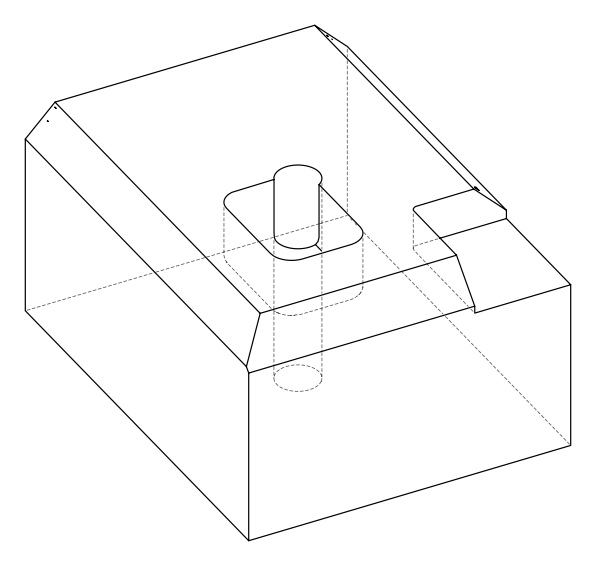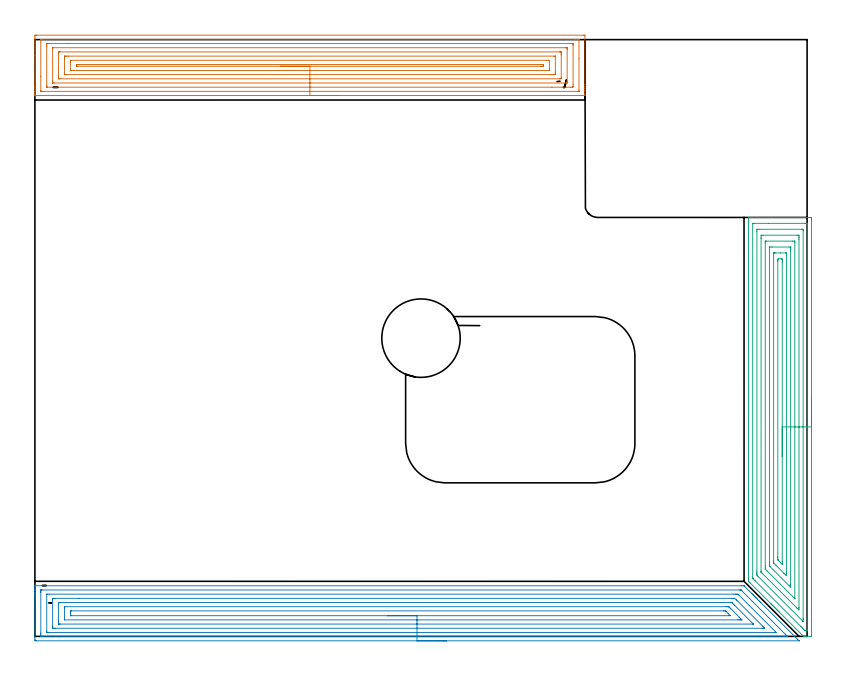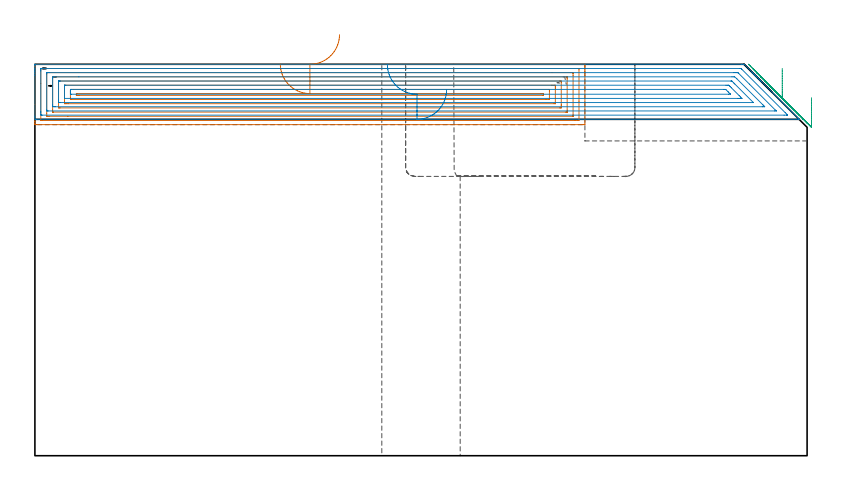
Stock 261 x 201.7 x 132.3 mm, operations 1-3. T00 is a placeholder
(PLAN: 10 operations, 7 tool changes, 67.3 min)
(1 AREA_MILL | FG_CHAMFER_SURFACE | UGT0205_001 | 12.13 min | 40333 mm3)
(2 AREA_MILL_1 | FG_CHAMFER_SURFACE_1 | UGT0205_001 | 14.26 min | 45016 mm3)
(3 AREA_MILL_2 | FG_CHAMFER_SURFACE_2 | UGT0205_001 | 8.87 min | 31463 mm3)
(4 MILL_CORNER_NOTCH_RECTANGULAR | CORNER_NOTCH_RECTANGULAR | NXT0201_009 | Follow Part, ap 2, ae 75% | 26.03 min | 113324 mm3)
(5 MILL_RECTANGULAR_POCKET | POCKET_RECTANGULAR_STRAIGHT | NXT0201_007 | Follow Part, ap 6.25, ae 75% | 4.22 min | 158978 mm3)
(6 SPOT_DRILL | STEP1HOLE | NXT0321_9005460120000 | 0.05 min | 22 mm3)
(7 DRILL_BLIND_HOLE_INTO_CENTER | STEP1HOLE | NXT0301_041 | 0.05 min | 0 mm3)
(8 GUN_DRILL_THROUGH_HOLE | STEP1HOLE | UGT0307_002 | 0.6 min | 2650 mm3)
(9 SPADE_DRILL_TO_ENLARGE_THROUGH_HOLE | STEP1HOLE | UGT0306_007 | 0.56 min | 19977 mm3)
(10 DRILL_TO_ENLARGE_THROUGH_HOLE | STEP1HOLE | UGT0301_388 | 0.58 min | 38953 mm3)
(TOOL UGT0205_001 | Chamfer Mill 20 x 3 x 45 deg. | D20 FL50 Z2)
(TOOL NXT0201_009 | ENDMILL 8mm [2P460-0800-NA 1630] | D8 FL26 Z6)
(TOOL NXT0201_007 | ENDMILL 25mm [R216.25-25050GCK54P 1620] | D25 R3 FL54 Z5)
(TOOL NXT0321_9005460120000 | NC Spot Drill, 142deg, 12mm, Carbide, Uncoated | D12 PA142 FL30 Z2)
(TOOL NXT0301_041 | Carbide Drill 7mm [860.1-0700-035A1-MM 2214] | D7 PA140 FL53 Z2)
(TOOL UGT0307_002 | Gun Drill 6 mm | D6 PA130 FL24 Z1)
(TOOL UGT0306_007 | Spade Drill 16.5mm | D16.5 PA132 FL10 Z2)
(TOOL UGT0301_388 | Twist Drill 26.5 mm | D26.5 PA118 FL165 Z2)
(OP 1 AREA_MILL)
G17 G21 G94 G90
T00 M6
G54
G17 G0 G90 X102.95 Y182.8 S1061 M3
G43 Z142.3 H0
G94 G1 X102.912 Z141.428 F250.
X102.798 Z140.563
X102.609 Z139.712
X102.347 Z138.88
X102.013 Z138.074
X101.61 Z137.3
X101.141 Z136.564
X100.61 Z135.872
X100.021 Z135.229
X99.378 Z134.639
X98.686 Z134.108
X97.95 Z133.64
X97.176 Z133.237
X96.37 Z132.903
X95.538 Z132.641
X94.686 Z132.452
X93.822 Z132.338
X92.95 Z132.3
X0.156
X0.007 Y182.802 Z132.288
X0. Y182.814 Z132.277
Y183.137 Z131.962
Y183.545 Z131.554
Y184.164 Z130.93
Y185.358 Z129.739
Y185.932 Z129.162
Y196.391 Z118.706
Y202.123 Z112.974
X0.004 Y202.719 Z112.378
X0.009 Y203.192 Z111.906
X0.122 Y203.195 Z111.903
X0.603 Y203.2 Z111.9
X185.297
X185.708 Y203.196 Z111.902
X185.89 Y203.192 Z111.906
X185.9 Y203.006 Z112.091
Y186.528 Z128.567
Y185.932 Z129.162
Y185.358 Z129.739
Y185.048 Z130.048
Y184.474 Z130.622
Y184.164 Z130.93
Y183.545 Z131.554
Y183.137 Z131.962
Y182.814 Z132.277
X185.892 Y182.802 Z132.288
X185.743 Y182.8 Z132.3
X92.95
Y184.214 Z130.886
X3.279
X2.387 Y184.215 Z130.885
X2.335 Y184.216 Z130.884
X2.01 Y184.228 Z130.872
X2.006 Y184.327 Z130.773
X2.001 Y184.546 Z130.554
X2. Y189.311 Z125.789
X2.001 Y201.335 Z113.765
X2.006 Y201.718 Z113.382
X2.01 Y201.768 Z113.332
X2.014 Y201.78 Z113.32
X2.02 Y201.782 Z113.318
X2.071 Y201.784 Z113.316
X2.177 Y201.785 Z113.315
X2.387 Y201.786 Z113.314
X182.621
X183.513 Y201.785 Z113.315
X183.565 Y201.784 Z113.316
X183.89 Y201.772 Z113.328
X183.894 Y201.673 Z113.427
X183.899 Y201.454 Z113.646
X183.9 Y195.267 Z119.833
X183.899 Y184.665 Z130.435
X183.894 Y184.282 Z130.818
X183.89 Y184.232 Z130.868
X183.886 Y184.22 Z130.88
X183.88 Y184.218 Z130.882
X183.829 Y184.216 Z130.884
X183.723 Y184.215 Z130.885
X183.513 Y184.214 Z130.886
X92.95
Y185.628 Z129.472
X4.069 Y185.629 Z129.471
X4.032 Y185.63 Z129.47
X4.013 Y185.632 Z129.468
X4.01 Y185.634 Z129.466
X4.006 Y185.649 Z129.451
X4.002 Y185.762 Z129.338
X4. Y185.932 Z129.168
Y186.101 Z128.999
Y199.355 Z115.745
X4.005 Y200.068 Z115.032
X4.009 Y200.23 Z114.87
X4.028 Y200.365 Z114.735
X4.172 Y200.366 Z114.734
X4.759 Y200.371 Z114.729
X11.152 Y200.372 Z114.728
X181.83 Y200.371 Z114.729
X181.867 Y200.37 Z114.73
X181.887 Y200.368 Z114.732
X181.89 Y200.366 Z114.734
X181.894 Y200.351 Z114.749
X181.898 Y200.238 Z114.862
X181.9 Y200.068 Z115.032
Y199.899 Z115.201
Y186.645 Z128.455
X181.895 Y185.932 Z129.168
X181.891 Y185.77 Z129.33
X181.872 Y185.635 Z129.465
X181.728 Y185.634 Z129.466
X181.141 Y185.629 Z129.471
X174.794 Y185.628 Z129.472
X92.95
Y187.043 Z128.057
X6.618
X6.107 Y187.044 Z128.056
X6.054 Y187.046 Z128.054
X6.019 Y187.049 Z128.051
X6.01 Y187.055 Z128.045
X6.007 Y187.075 Z128.025
X6.002 Y187.268 Z127.832
X6. Y187.655 Z127.445
Y198.301 Z116.799
X6.003 Y198.721 Z116.379
X6.008 Y198.931 Z116.169
X6.01 Y198.951 Z116.149
X6.034 Y198.953 Z116.147
X6.091 Y198.956 Z116.144
X6.186 Y198.957 Z116.143
X179.281
X179.793 Y198.956 Z116.144
X179.846 Y198.954 Z116.146
X179.881 Y198.951 Z116.149
X179.89 Y198.946 Z116.154
X179.893 Y198.925 Z116.175
X179.898 Y198.732 Z116.368
X179.9 Y198.345 Z116.755
Y187.699 Z127.401
X179.897 Y187.279 Z127.821
X179.892 Y187.069 Z128.031
X179.89 Y187.049 Z128.051
X179.866 Y187.047 Z128.053
X179.809 Y187.044 Z128.056
X179.714 Y187.043 Z128.057
X92.95
Y188.457 Z126.643
X8.506
X8.253 Y188.46 Z126.64
X8.085 Y188.464 Z126.636
X8.009 Y188.472 Z126.628
X8.007 Y188.493 Z126.607
X8.004 Y188.582 Z126.518
X8. Y189.209 Z125.891
Y189.466 Z125.634
Y197.161 Z117.939
X8.003 Y197.418 Z117.682
X8.006 Y197.496 Z117.604
X8.009 Y197.529 Z117.571
X8.127 Y197.536 Z117.564
X8.38 Y197.541 Z117.559
X8.506 Y197.543 Z117.557
X177.394
X177.647 Y197.54 Z117.56
X177.815 Y197.536 Z117.564
X177.891 Y197.528 Z117.572
X177.893 Y197.507 Z117.593
X177.896 Y197.418 Z117.682
X177.9 Y196.791 Z118.309
Y196.534 Z118.566
Y188.839 Z126.261
X177.897 Y188.582 Z126.518
X177.894 Y188.504 Z126.596
X177.891 Y188.471 Z126.629
X177.773 Y188.464 Z126.636
X177.52 Y188.459 Z126.641
X177.394 Y188.457 Z126.643
X92.95
Y189.871 Z125.229
X10.417 Y189.872 Z125.228
X10.006 Y189.873 Z125.227
X10.004 Y189.874 Z125.226
X10.001 Y189.878 Z125.222
X10. Y195.18 Z119.92
X10.002 Y195.651 Z119.449
X10.005 Y196.059 Z119.041
X10.009 Y196.117 Z118.983
X10.056 Y196.122 Z118.978
X10.176 Y196.125 Z118.975
X10.417 Y196.128 Z118.972
X10.827 Y196.129 Z118.971
X11.309
X175.483 Y196.128 Z118.972
X175.894 Y196.127 Z118.973
X175.896 Y196.126 Z118.974
X175.899 Y196.122 Z118.978
X175.9 Y190.82 Z124.28
X175.898 Y190.349 Z124.751
X175.895 Y189.941 Z125.159
X175.89 Y189.883 Z125.217
X175.844 Y189.878 Z125.222
X175.724 Y189.875 Z125.225
X175.483 Y189.872 Z125.228
X175.073 Y189.871 Z125.229
X174.59
X92.95
Y191.285 Z123.815
X13.094
X12.202 Y191.286 Z123.814
X12.147 Y191.287 Z123.813
X12.026 Y191.292 Z123.808
X12.009 Y191.331 Z123.769
X12.005 Y191.347 Z123.753
X12.001 Y191.432 Z123.668
X12. Y194.083 Z121.017
X12.003 Y194.283 Z120.817
X12.01 Y194.682 Z120.418
X12.014 Y194.71 Z120.39
X12.02 Y194.711 Z120.389
X12.044 Y194.713 Z120.387
X12.097 Y194.714 Z120.386
X12.202 Y194.715 Z120.385
X172.806
X173.698 Y194.714 Z120.386
X173.753 Y194.713 Z120.387
X173.874 Y194.708 Z120.392
X173.891 Y194.669 Z120.431
X173.895 Y194.653 Z120.447
X173.899 Y194.568 Z120.532
X173.9 Y191.917 Z123.183
X173.897 Y191.717 Z123.383
X173.89 Y191.318 Z123.782
X173.886 Y191.29 Z123.81
X173.88 Y191.289 Z123.811
X173.855 Y191.287 Z123.813
X173.803 Y191.286 Z123.814
X173.698 Y191.285 Z123.815
X92.95
Y192.699 Z122.401
X14.29 Y192.7 Z122.4
X14.114
X14.065 Y192.702 Z122.398
X14.023 Y192.706 Z122.394
X14.01 Y192.785 Z122.315
X14. Y192.986 Z122.114
Y193. Z122.1
X14.002 Y193.217 Z121.883
X14.005 Y193.271 Z121.829
X14.009 Y193.292 Z121.808
X14.07 Y193.295 Z121.805
X14.272 Y193.299 Z121.801
X14.575 Y193.3 Z121.8
X14.878 Y193.301 Z121.799
X171.61 Y193.3 Z121.8
X171.786
X171.835 Y193.298 Z121.802
X171.877 Y193.294 Z121.806
X171.89 Y193.215 Z121.885
X171.9 Y193.014 Z122.086
Y193. Z122.1
X171.898 Y192.783 Z122.317
X171.895 Y192.729 Z122.371
X171.891 Y192.708 Z122.392
X171.83 Y192.705 Z122.395
X171.628 Y192.701 Z122.399
X171.325 Y192.7 Z122.4
X171.021 Y192.699 Z122.401
X92.95
X92.078 Z122.439
X91.213 Z122.552
X90.362 Z122.741
X89.53 Z123.004
X88.724 Z123.337
X87.95 Z123.74
X87.214 Z124.209
X86.522 Z124.74
X85.879 Z125.329
X85.29 Z125.973
X84.758 Z126.665
X84.29 Z127.401
X83.887 Z128.174
X83.553 Z128.98
X83.291 Z129.812
X83.102 Z130.664
X82.988 Z131.529
X82.95 Z132.401
G0 Z142.3
M5
M2
(OP 2 AREA_MILL_1)
G17 G21 G94 G90
T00 M6
G54
G17 G0 G90 X139.15 Y-1.5 S1061 M3
G43 Z142.3 H0
Z123.7
G94 G1 X139.112 Z122.828 F250.
X138.998 Z121.964
X138.809 Z121.112
X138.547 Z120.28
X138.213 Z119.474
X137.81 Z118.7
X137.341 Z117.964
X136.81 Z117.272
X136.221 Z116.629
X135.578 Z116.04
X134.886 Z115.508
X134.15 Z115.04
X133.376 Z114.637
X132.57 Z114.303
X131.738 Z114.041
X130.886 Z113.852
X130.022 Z113.738
X129.15 Z113.7
X0.608
X0.137 Y-1.494 Z113.703
X0.009 Y-1.492 Z113.706
X0.005 Y-1.029 Z114.169
X0. Y-0.427 Z114.77
Y13.379 Z128.574
Y13.98 Z129.174
Y14.543 Z129.74
Y14.863 Z130.059
Y15.426 Z130.622
Y15.746 Z130.941
Y16.759 Z131.958
X0.008 Y17.09 Z132.281
X0.009 Y17.097 Z132.288
X0.162 Y17.1 Z132.3
X238.946
X239.69 Y17.101 Z132.296
X239.702 Y17.095 Z132.291
X239.731 Y17.07 Z132.267
X242.38 Y14.422 Z129.617
X242.517 Y14.284 Z129.482
X242.682 Y14.119 Z129.317
X242.822 Y13.98 Z129.176
X242.963 Y13.838 Z129.036
X243.119 Y13.682 Z128.88
X243.263 Y13.539 Z128.734
X243.409 Y13.392 Z128.59
X243.555 Y13.246 Z128.443
X243.705 Y13.097 Z128.293
X243.856 Y12.945 Z128.143
X243.992 Y12.809 Z128.007
X244.147 Y12.656 Z127.851
X244.628 Y12.172 Z127.372
X244.897 Y11.904 Z127.102
X245.029 Y11.773 Z126.969
X245.401 Y11.399 Z126.599
X257.83 Y-1.029 Z114.168
X258.222 Y-1.422 Z113.778
X258.27 Y-1.47 Z113.73
X258.287 Y-1.489 Z113.711
Y-1.496 Z113.703
Y-1.5 Z113.7
X129.15
Y-0.086 Z115.114
X2.394 Y-0.085 Z115.115
X2.332
X2.015 Y-0.079 Z115.121
X2.01 Y0.023 Z115.223
X2.002 Y0.241 Z115.441
X2.001 Y0.737 Z115.937
X2. Y1.126 Z116.326
X2.001 Y14.863 Z130.063
X2.002 Y15.25 Z130.45
X2.01 Y15.641 Z130.841
X2.013 Y15.68 Z130.88
X2.031 Y15.681 Z130.881
X2.082 Y15.684 Z130.884
X2.186 Y15.685 Z130.885
X2.394 Y15.686 Z130.886
X238.114
X238.53 Y15.683 Z130.883
X238.633 Y15.681 Z130.881
X238.655 Y15.679 Z130.879
X238.689 Y15.65 Z130.85
X238.759 Y15.586 Z130.786
X238.946 Y15.404 Z130.604
X253.613 Y0.737 Z115.937
X254.121 Y0.228 Z115.428
X254.324 Y0.018 Z115.218
X254.41 Y-0.072 Z115.128
X254.121 Y-0.083 Z115.117
X254.059 Y-0.084 Z115.116
X253.228 Y-0.086 Z115.114
X129.15
Y1.328 Z116.528
X4.473 Y1.329 Z116.529
X4.179 Y1.33 Z116.53
X4.081 Y1.332 Z116.532
X4.012 Y1.335 Z116.535
X4.007 Y1.443 Z116.643
X4.003 Y1.62 Z116.82
X4. Y1.796 Z116.996
X4.001 Y14.156 Z129.356
X4.005 Y14.216 Z129.416
X4.01 Y14.258 Z129.458
X4.034 Y14.265 Z129.465
X4.179 Y14.267 Z129.467
X4.778 Y14.271 Z129.471
X236.268
X236.867
X237.161 Y14.268 Z129.468
X237.455 Y14.264 Z129.464
X237.633 Y14.256 Z129.456
X237.727 Y14.166 Z129.366
X237.919 Y13.98 Z129.18
X241.517 Y10.384 Z125.584
X250.279 Y1.62 Z116.82
X250.55 Y1.345 Z116.545
X250.552 Y1.334 Z116.534
X250.55 Y1.333 Z116.533
X249.952 Y1.329 Z116.529
X129.15 Y1.328 Z116.528
Y2.743 Z117.943
X6.857
X6.613 Y2.744 Z117.944
X6.116 Y2.75 Z117.95
X6.01 Y2.763 Z117.963
X6.005 Y2.955 Z118.155
X6. Y3.35 Z118.55
Y12.214 Z127.414
X6.005 Y12.638 Z127.838
X6.01 Y12.843 Z128.043
X6.214 Y12.85 Z128.05
X6.857 Y12.856 Z128.056
X14.863 Y12.857 Z128.057
X235.618
X236.268 Y12.853 Z128.053
X236.518 Y12.85 Z128.05
X237.161 Y12.288 Z127.488
X237.199 Y12.252 Z127.452
X237.237 Y12.214 Z127.414
X246.087 Y3.364 Z118.564
X246.494 Y2.951 Z118.151
X246.682 Y2.757 Z117.957
X246.59 Y2.75 Z117.95
X246.087 Y2.744 Z117.944
X245.844 Y2.743 Z117.943
X129.15
Y4.157 Z119.357
X8.529
X8.303 Y4.158 Z119.358
X8.153 Y4.16 Z119.36
X8.034 Y4.164 Z119.364
X8.009 Y4.17 Z119.37
X8.007 Y4.179 Z119.379
X8.004 Y4.269 Z119.469
X8. Y4.903 Z120.103
Y5.151 Z120.351
X8.001 Y11.331 Z126.531
X8.003 Y11.411 Z126.611
X8.006 Y11.429 Z126.629
X8.008 Y11.434 Z126.634
X8.041 Y11.436 Z126.636
X8.191 Y11.44 Z126.64
X8.416 Y11.443 Z126.643
X8.529
X235.263 Y11.442 Z126.642
X235.375 Y11.441 Z126.641
X235.488 Y11.438 Z126.638
X235.555 Y11.434 Z126.634
X235.592 Y11.401 Z126.601
X235.666 Y11.331 Z126.531
X236.268 Y10.734 Z125.934
X236.553 Y10.449 Z125.649
X242.733 Y4.269 Z119.469
X242.802 Y4.196 Z119.396
X242.824 Y4.17 Z119.37
X242.827 Y4.164 Z119.364
X242.816 Y4.162 Z119.362
X242.742 Y4.159 Z119.359
X242.629 Y4.157 Z119.357
X242.517
X129.15
Y5.571 Z120.771
X10.002 Y5.572 Z120.772
X10.001 Y5.574 Z120.774
X10. Y9.566 Z124.766
X10.002 Y9.986 Z125.186
X10.007 Y10.015 Z125.215
X10.012 Y10.022 Z125.222
X10.019 Y10.025 Z125.225
X10.076 Y10.027 Z125.227
X10.193 Y10.028 Z125.228
X10.427 Y10.029 Z125.229
X233.59
X234.016 Y10.028 Z125.228
X234.483 Y10.023 Z125.223
X234.509 Y10.022 Z125.222
X234.539 Y10.001 Z125.201
X234.605 Y9.94 Z125.14
X234.735 Y9.816 Z125.016
X234.986 Y9.566 Z124.766
X235.375 Y9.177 Z124.377
X238.053 Y6.499 Z121.699
X238.517 Y6.034 Z121.234
X238.946 Y5.601 Z120.801
X238.962 Y5.579 Z120.779
X238.946 Y5.577 Z120.777
X238.52 Y5.573 Z120.773
X238.053 Y5.571 Z120.771
X237.629
X129.15
Y6.985 Z122.185
X12.213 Y6.986 Z122.186
X12.143
X12.031 Y6.991 Z122.191
X12.011 Y6.992 Z122.192
X12.006 Y7.006 Z122.206
X12.002 Y7.024 Z122.224
X12.001 Y7.043 Z122.243
X12. Y7.127 Z122.327
Y7.8 Z123.
X12.001 Y8.009 Z123.209
X12.006 Y8.221 Z123.421
X12.017 Y8.608 Z123.808
X12.213 Y8.613 Z123.813
X12.283 Y8.614 Z123.814
X232.766 Y8.615 Z123.815
X233.178 Y8.613 Z123.813
X233.384 Y8.61 Z123.81
X233.482 Y8.608 Z123.808
X233.59 Y8.507 Z123.707
X234.302 Y7.8 Z123.
X234.483 Y7.619 Z122.819
X235.035 Y7.058 Z122.258
X235.093 Y6.999 Z122.199
X235.033 Y6.992 Z122.192
X234.414 Y6.985 Z122.185
X129.15
X128.278 Z122.223
X127.413 Z122.337
X126.562 Z122.526
X125.73 Z122.788
X124.924 Z123.122
X124.15 Z123.525
X123.414 Z123.994
X122.722 Z124.525
X122.079 Z125.114
X121.49 Z125.757
X120.958 Z126.45
X120.49 Z127.185
X120.087 Z127.959
X119.753 Z128.765
X119.491 Z129.597
X119.302 Z130.449
X119.188 Z131.314
X119.15 Z132.185
G0 Z142.3
M5
M2
(OP 3 AREA_MILL_2)
G17 G21 G94 G90
T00 M6
G54
G17 G0 G90 X262.5 Y80.8 S1061 M3
G43 Z142.3 H0
Z121.
G94 G1 Y80.762 Z120.128 F250.
Y80.648 Z119.264
Y80.459 Z118.412
Y80.197 Z117.58
Y79.863 Z116.774
Y79.46 Z116.
Y78.992 Z115.264
Y78.46 Z114.572
Y77.871 Z113.929
Y77.228 Z113.34
Y76.536 Z112.809
Y75.8 Z112.34
Y75.026 Z111.937
Y74.22 Z111.603
Y73.388 Z111.341
Y72.537 Z111.152
Y71.672 Z111.038
Y70.8 Z111.
Y0.626
X262.498 Y0.424 Z111.002
X262.491 Y0.003 Z111.005
X262.368 Y0. Z111.129
X261.131 Z112.364
X260.422 Z113.078
X260.159 Z113.34
X259.805 Y0.003 Z113.695
X259.8 Y0.005 Z113.7
X259.621 Y0.179 Z113.879
X259.589 Y0.21 Z113.91
X251.574 Y8.225 Z121.924
X251.408 Y8.389 Z122.087
X251.245 Y8.554 Z122.252
X251.127 Y8.672 Z122.37
X250.966 Y8.831 Z122.529
X250.808 Y8.99 Z122.689
X250.68 Y9.119 Z122.817
X250.524 Y9.274 Z122.971
X250.371 Y9.427 Z123.126
X250.233 Y9.566 Z123.264
X250.082 Y9.716 Z123.413
X249.934 Y9.864 Z123.563
X249.786 Y10.013 Z123.711
X249.64 Y10.158 Z123.855
X249.497 Y10.302 Z124.
X249.339 Y10.459 Z124.158
X249.198 Y10.6 Z124.297
X249.06 Y10.739 Z124.437
X248.893 Y10.906 Z124.605
X248.756 Y11.042 Z124.74
X248.623 Y11.176 Z124.874
X241.685 Y18.114 Z131.814
X241.296 Y18.505 Z132.201
X241.206 Y18.599 Z132.292
X241.2 Y19.399 Z132.3
Y141.421
X241.203 Y141.592 Z132.288
X241.217 Y141.6 Z132.273
X241.589 Z131.91
X241.86 Z131.639
X242.569 Z130.926
X243.808 Z129.689
X244.337 Z129.158
X244.956 Z128.539
X261.396 Z112.102
X262.015 Y141.596 Z111.483
X262.492 Y141.591 Z111.006
X262.495 Y141.46 Z111.003
X262.499 Y140.974 Z111.001
X262.5 Y140.483 Z111.
Y70.8
X261.086 Z112.414
X261.085 Y2.096 Z112.415
X261.084 Y2.043 Z112.416
X261.082 Y2.018 Z112.418
X261.08 Y2.012 Z112.42
X261.065 Y2.01 Z112.435
X260.651 Y2.005 Z112.849
X260.247 Y2.013 Z113.253
X259.838 Y2.414 Z113.662
X259.363 Y2.887 Z114.137
X258.942 Y3.308 Z114.558
X243.453 Y18.797 Z130.047
X242.853 Y19.399 Z130.647
X242.651 Y19.61 Z130.849
X242.621 Y19.643 Z130.879
X242.619 Y19.665 Z130.881
X242.616 Y19.717 Z130.884
X242.615 Y19.823 Z130.885
Y139.504
X242.616 Y139.557 Z130.884
X242.618 Y139.582 Z130.882
X242.62 Y139.588 Z130.88
X242.635 Y139.59 Z130.865
X243.045 Y139.599 Z130.455
X247.905 Y139.6 Z125.595
X260.247 Y139.599 Z113.253
X260.724 Y139.597 Z112.776
X260.966 Y139.59 Z112.534
X261.079 Y139.581 Z112.421
X261.085 Y139.232 Z112.415
Y139.186
X261.086 Y70.8 Z112.414
X259.672 Z113.828
X259.671 Y5.99 Z113.829
Y5.679
X259.666 Y5.096 Z113.834
X259.665 Y5.054 Z113.835
X259.659 Y5.052 Z113.841
X259.607 Y5.096 Z113.893
X259.363 Y5.337 Z114.137
X244.337 Y20.363 Z129.163
X244.135 Y20.572 Z129.365
X244.037 Y20.674 Z129.463
X244.034 Y20.875 Z129.466
X244.03 Y21.187 Z129.47
X244.029 Y21.498 Z129.471
X244.028 Y22.081 Z129.472
X244.029 Y136.816 Z129.471
X244.031 Y137.398 Z129.469
X244.034 Y137.553 Z129.466
X244.035 Y137.584 Z129.465
X244.072 Y137.59 Z129.428
X244.14 Y137.597 Z129.36
X244.337 Y137.599 Z129.163
X245.021 Y137.6 Z128.479
X259.164 Y137.599 Z114.336
X259.363 Y137.596 Z114.137
X259.562 Y137.59 Z113.938
X259.665 Y137.576 Z113.835
X259.668 Y137.502 Z113.832
X259.669 Y137.398 Z113.831
X259.671 Y137.086 Z113.829
X259.672 Y70.8 Z113.828
X258.257 Z115.243
Y9.79
X258.256 Y9.566 Z115.244
X258.25 Y8.903 Z115.25
X257.595 Y9.553 Z115.905
X245.962 Y21.187 Z127.538
X245.816 Y21.334 Z127.684
X245.517 Y21.643 Z127.983
X245.449 Y21.716 Z128.051
X245.447 Y21.732 Z128.053
X245.444 Y21.773 Z128.056
X245.443 Y21.856 Z128.057
Y22.081
Y134.492
X245.444 Y134.716 Z128.056
X245.449 Y135.379 Z128.051
X245.456 Y135.59 Z128.044
X245.668 Y135.594 Z127.832
X246.105 Y135.6 Z127.395
X257.605 Z115.895
X258.034 Y135.594 Z115.466
X258.242 Y135.59 Z115.258
X258.25 Y135.472 Z115.25
X258.256 Y134.942 Z115.244
X258.257 Y134.716 Z115.243
Y134.047
Y70.8
X256.843 Z116.657
Y13.008
X256.841 Y12.875 Z116.659
X256.837 Y12.787 Z116.663
X256.836 Y12.774 Z116.664
X256.827 Y12.779 Z116.673
X256.796 Y12.806 Z116.704
X256.711 Y12.888 Z116.789
X247.518 Y22.081 Z125.982
X246.989 Y22.616 Z126.511
X246.903 Y22.708 Z126.597
X246.864 Y22.757 Z126.636
X246.861 Y22.842 Z126.639
X246.858 Y22.975 Z126.642
X246.857 Y23.107 Z126.643
Y23.868
Y133.061
X246.859 Y133.195 Z126.641
X246.864 Y133.461 Z126.636
X246.871 Y133.591 Z126.629
X246.906 Y133.594 Z126.594
X246.989 Y133.597 Z126.511
X247.209 Y133.6 Z126.291
X256.047 Z117.453
X256.711 Y133.596 Z116.789
X256.806 Y133.593 Z116.694
X256.828 Y133.591 Z116.672
X256.836 Y133.505 Z116.664
X256.839 Y133.328 Z116.661
X256.842 Y133.062 Z116.658
X256.843 Y70.8 Z116.657
X255.429 Z118.071
Y17.611
X255.427 Y17.122 Z118.073
X255.423 Y16.717 Z118.077
X255.422 Y16.638 Z118.078
X255.336 Y16.717 Z118.164
X254.944 Y17.105 Z118.556
X248.47 Y23.579 Z125.03
X248.326 Y23.725 Z125.174
X248.291 Y23.764 Z125.209
X248.278 Y23.783 Z125.222
X248.276 Y23.799 Z125.224
X248.273 Y23.868 Z125.227
X248.271 Y24.359 Z125.229
Y24.762
X248.272 Y131.386 Z125.228
X248.273 Y131.509 Z125.227
X248.276 Y131.569 Z125.224
X248.279 Y131.59 Z125.221
X248.307 Y131.595 Z125.193
X248.756 Y131.599 Z124.744
X249.186 Y131.6 Z124.314
X254.944 Y131.599 Z118.556
X255.377 Y131.596 Z118.123
X255.42 Y131.59 Z118.08
X255.423 Y131.55 Z118.077
X255.427 Y131.141 Z118.073
X255.429 Y130.65 Z118.071
Y130.247
Y70.8
X254.015 Z119.485
Y21.187
X254.013 Y20.79 Z119.487
X254.01 Y20.592 Z119.49
X254.008 Y20.51 Z119.492
X253.948 Y20.561 Z119.552
X253.311 Y21.187 Z120.189
X253.176 Y21.322 Z120.324
X250.524 Y23.973 Z122.976
X249.743 Y24.762 Z123.757
X249.692 Y24.821 Z123.808
X249.69 Y24.869 Z123.81
X249.687 Y24.975 Z123.813
X249.686 Y25.187 Z123.814
X249.685 Y25.611 Z123.815
X249.686 Y129.353 Z123.814
X249.69 Y129.564 Z123.81
X249.691 Y129.582 Z123.809
X249.742 Y129.59 Z123.758
X249.872 Y129.595 Z123.628
X250.035 Y129.598 Z123.465
X250.28 Y129.6 Z123.22
X252.047 Z121.453
X253.815 Z119.685
X253.934 Y129.598 Z119.566
X253.963 Y129.596 Z119.537
X253.991 Y129.59 Z119.509
X254.008 Y129.583 Z119.492
X254.009 Y129.551 Z119.491
X254.014 Y129.399 Z119.486
X254.015 Y70.8 Z119.485
X252.6 Z120.9
Y25.344
X252.599 Y24.762 Z120.901
X252.597 Y24.454 Z120.903
X252.594 Y24.365 Z120.906
X252.399 Y24.552 Z121.101
X252.292 Y24.655 Z121.208
X251.291 Y25.656 Z122.209
X251.173 Y25.783 Z122.327
X251.106 Y25.857 Z122.394
X251.104 Y25.891 Z122.396
X251.101 Y25.967 Z122.399
X251.1 Y26.55 Z122.4
X251.099 Y26.862 Z122.401
X251.1 Y126.671 Z122.4
X251.101 Y126.981 Z122.399
X251.107 Y127.565 Z122.393
X251.376 Y127.598 Z122.124
X251.408 Y127.599 Z122.092
X252.258 Z121.242
X252.292 Y127.596 Z121.208
X252.593 Y127.565 Z120.907
X252.597 Y127.256 Z120.903
X252.6 Y126.671 Z120.9
Y126.359
Y70.8
Y69.928 Z120.938
Y69.064 Z121.051
Y68.212 Z121.24
Y67.38 Z121.503
Y66.574 Z121.836
Y65.8 Z122.239
Y65.064 Z122.708
Y64.372 Z123.239
Y63.729 Z123.828
Y63.14 Z124.472
Y62.609 Z125.164
Y62.14 Z125.9
Y61.737 Z126.673
Y61.403 Z127.479
Y61.141 Z128.311
Y60.952 Z129.163
Y60.838 Z130.028
Y60.8 Z130.9
G0 Z142.3
M5
M2
